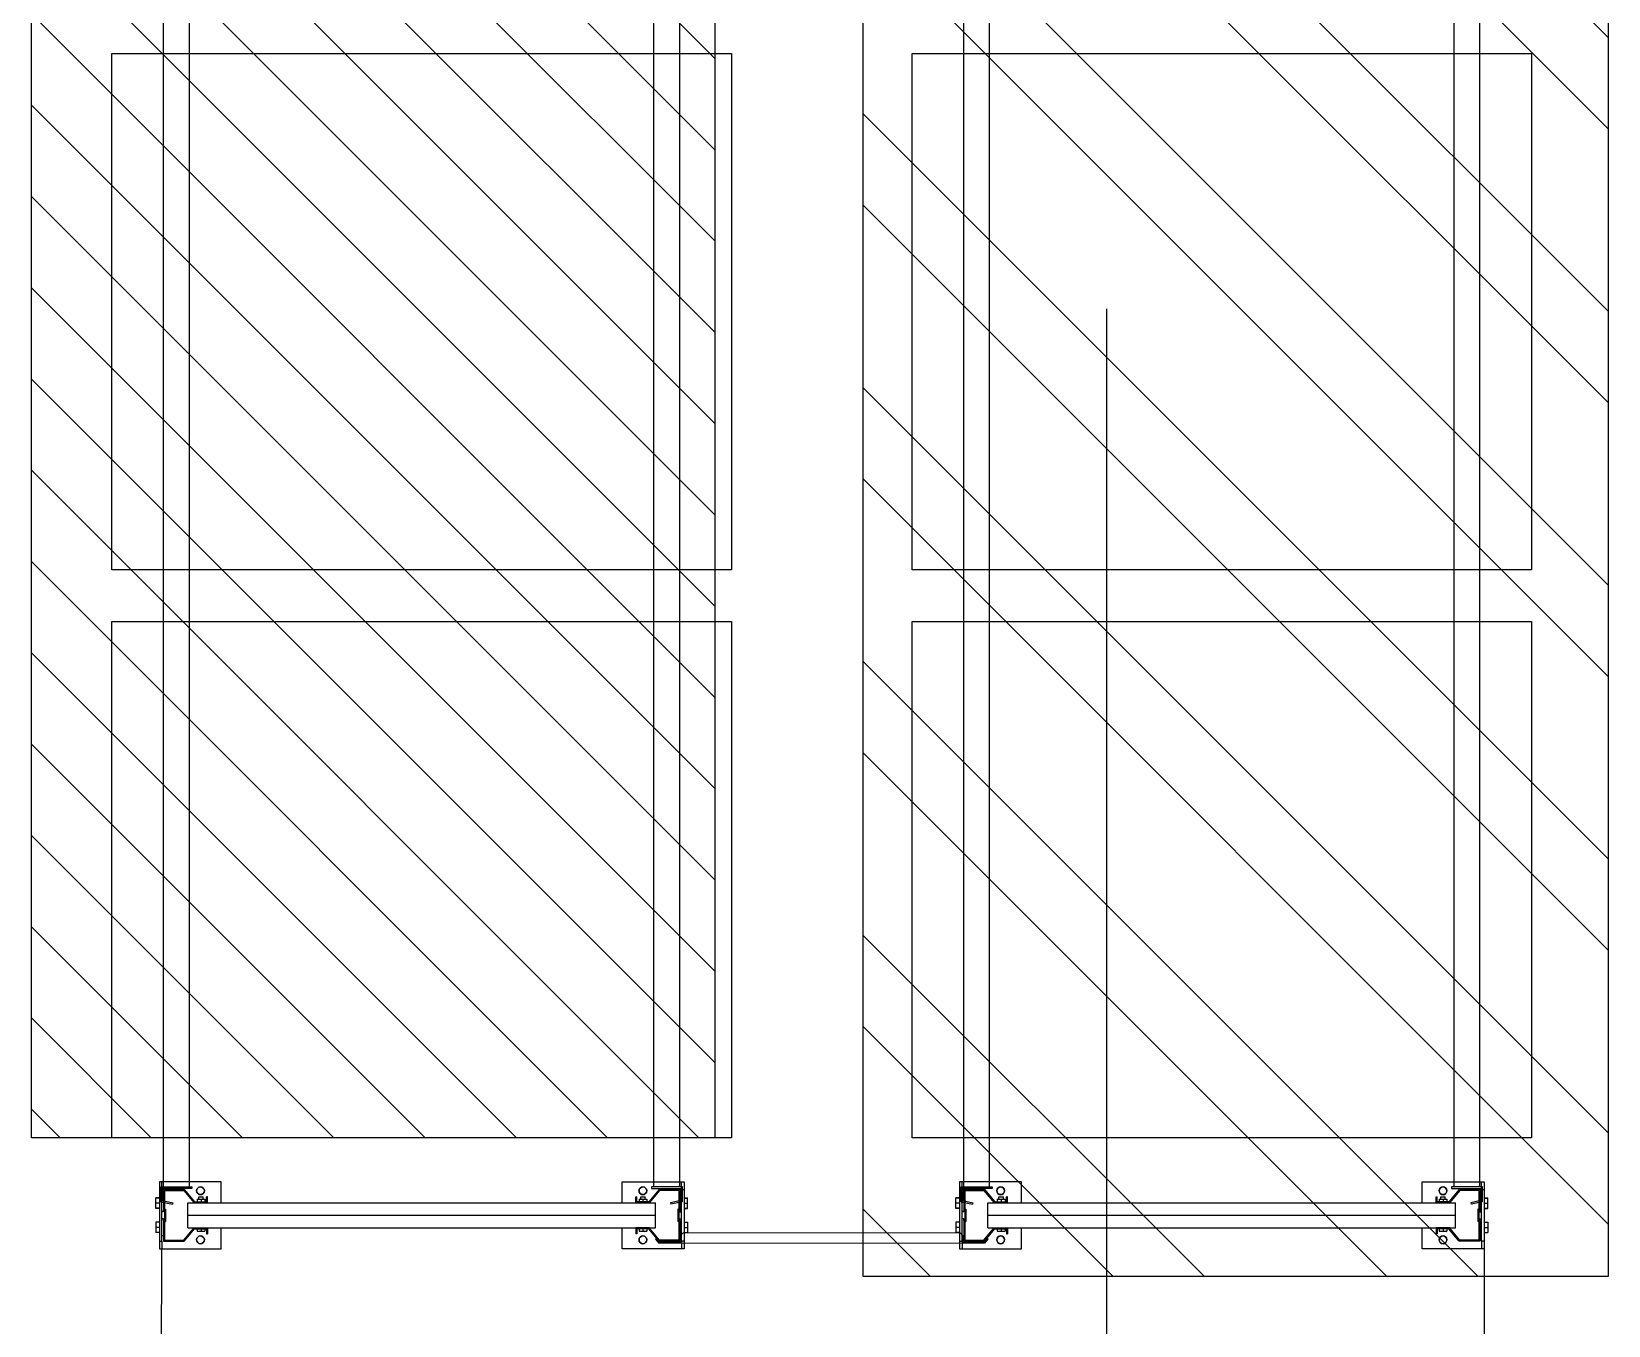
# Model space of a CAD drawing. Header units: metres. Extents: x 0 to 8715937, y -236336 to 216.
# Drawn here: x 151.118 to 154.172, y 72.981 to 75.487 of the extents above; entities that cross this region are included whole.
import ezdxf

# ---------------------------------------------------------------- set-up
doc = ezdxf.new("R2010")
doc.units = ezdxf.units.M
doc.header["$MEASUREMENT"] = 0
doc.linetypes.add('ACAD_ISO10W100', pattern=[18, 12, -3, 0, -3])
for name, color, linetype in [('0-BLOCK-EQUIPAMIENTO', 7, 'Continuous'), ('0-BLOCK-ESTRUCTURA', 7, 'Continuous'), ('AAA BAST', 5, 'Continuous'), ('AAA CONECT', 3, 'Continuous'), ('AAA LARG', 1, 'Continuous'), ('AAA PALLETS', 7, 'Continuous'), ('EJES', 251, 'ACAD_ISO10W100'), ('INSTALACIONES', 165, 'Continuous')]:
    doc.layers.add(name, color=color, linetype=linetype)

# ---------------------------------------------------------------- blocks, each defined once
blk = doc.blocks.new('DPM-ESTRUCTURA')
at = {"layer": 'EJES', "ltscale": 0.4}
blk.add_line((65.48, 118.75), (65.48, 38), dxfattribs=at)
blk = doc.blocks.new('1A MODULO SIMPLE')
at = {"layer": 'AAA BAST'}
for points in [[(-2.1307, 1.015), (-2.1307, 1.017), (-2.1407, 1.017), (-2.1407, 1.04), (-2.1167, 1.06), (-2.1167, 1.1), (-2.1567, 1.1), (-2.1567, 1.098), (-2.1767, 1.098), (-2.1767, 1.1), (-2.2167, 1.1), (-2.2167, 1.06), (-2.1927, 1.04), (-2.1927, 1.017), (-2.2027, 1.017), (-2.2027, 1.015), (-2.1907, 1.015), (-2.1907, 1.0409), (-2.2147, 1.0609), (-2.2147, 1.098), (-2.1787, 1.098), (-2.1787, 1.096), (-2.1547, 1.096), (-2.1547, 1.098), (-2.1187, 1.098), (-2.1187, 1.0609), (-2.1427, 1.0409), (-2.1427, 1.015)], [(0.1973, 1.015), (0.1973, 1.017), (0.2073, 1.017), (0.2073, 1.04), (0.1833, 1.06), (0.1833, 1.1), (0.2233, 1.1), (0.2233, 1.098), (0.2433, 1.098), (0.2433, 1.1), (0.2833, 1.1), (0.2833, 1.06), (0.2593, 1.04), (0.2593, 1.017), (0.2693, 1.017), (0.2693, 1.015), (0.2573, 1.015), (0.2573, 1.0409), (0.2813, 1.0609), (0.2813, 1.098), (0.2453, 1.098), (0.2453, 1.096), (0.2213, 1.096), (0.2213, 1.098), (0.1853, 1.098), (0.1853, 1.0609), (0.2093, 1.0409), (0.2093, 1.015)], [(-2.1307, 0.185), (-2.1307, 0.183), (-2.1407, 0.183), (-2.1407, 0.16), (-2.1167, 0.14), (-2.1167, 0.1), (-2.1567, 0.1), (-2.1567, 0.102), (-2.1767, 0.102), (-2.1767, 0.1), (-2.2167, 0.1), (-2.2167, 0.14), (-2.1927, 0.16), (-2.1927, 0.183), (-2.2027, 0.183), (-2.2027, 0.185), (-2.1907, 0.185), (-2.1907, 0.1591), (-2.2147, 0.1391), (-2.2147, 0.102), (-2.1787, 0.102), (-2.1787, 0.104), (-2.1547, 0.104), (-2.1547, 0.102), (-2.1187, 0.102), (-2.1187, 0.1391), (-2.1427, 0.1591), (-2.1427, 0.185)], [(0.1973, 0.185), (0.1973, 0.183), (0.2073, 0.183), (0.2073, 0.16), (0.1833, 0.14), (0.1833, 0.1), (0.2233, 0.1), (0.2233, 0.102), (0.2433, 0.102), (0.2433, 0.1), (0.2833, 0.1), (0.2833, 0.14), (0.2593, 0.16), (0.2593, 0.183), (0.2693, 0.183), (0.2693, 0.185), (0.2573, 0.185), (0.2573, 0.1591), (0.2813, 0.1391), (0.2813, 0.102), (0.2453, 0.102), (0.2453, 0.104), (0.2213, 0.104), (0.2213, 0.102), (0.1853, 0.102), (0.1853, 0.1391), (0.2093, 0.1591), (0.2093, 0.185)]]:
    blk.add_hatch(color=251, dxfattribs=at).paths.add_polyline_path(points)
at = {"layer": 'AAA BAST', "color": 251}
for p, q in [((-2.2167, 1.1082), (-2.2317, 1.1082)), ((-2.2317, 1.1082), (-2.2317, 0.9882)), ((-2.2167, 1.1032), (-2.2317, 1.1032)), ((-2.1167, 1.1082), (-2.2167, 1.1082)), ((-2.2167, 1.1082), (-2.2167, 1.1032)), ((-2.2167, 1.1032), (-2.1167, 1.1032)), ((-2.1767, 1.1), (-2.2167, 1.1)), ((-2.2167, 1.1), (-2.2167, 1.06)), ((-2.2067, 1.1), (-2.2067, 1.1032)), ((-2.2067, 1.1032), (-2.1737, 1.1032)), ((-2.1802, 1.1152), (-2.2002, 1.1152)), ((-2.2002, 1.1082), (-2.2002, 1.1152)), ((-2.1902, 1.1082), (-2.1902, 1.1152)), ((-2.1802, 1.1082), (-2.1802, 1.1152)), ((-2.1767, 1.1), (-2.1767, 1.098)), ((-2.1767, 1.1), (-2.1737, 1.1)), ((-2.1737, 1.1), (-2.1737, 1.1032)), ((-2.1597, 1.1), (-2.1597, 1.1032)), ((-2.1567, 1.1), (-2.1597, 1.1)), ((-2.1167, 1.1), (-2.1567, 1.1)), ((-2.1567, 1.1), (-2.1567, 1.098)), ((-2.1532, 1.1152), (-2.1332, 1.1152)), ((-2.1532, 1.1082), (-2.1532, 1.1152)), ((-2.1432, 1.1082), (-2.1432, 1.1152)), ((-2.1332, 1.1082), (-2.1332, 1.1152)), ((-2.1267, 1.1), (-2.1267, 1.1032)), ((-2.1167, 1.1032), (-2.1167, 1.1082)), ((-2.1017, 1.1082), (-2.1167, 1.1082)), ((-2.1167, 1.1032), (-2.1017, 1.1032)), ((-2.1167, 1.1), (-2.1167, 1.06)), ((-2.1017, 0.9882), (-2.1017, 1.1082)), ((0.1683, 0.9882), (0.1683, 1.1082)), ((0.1683, 1.1082), (0.1833, 1.1082)), ((0.1833, 1.1032), (0.1683, 1.1032)), ((0.1833, 1.1032), (0.1833, 1.1082)), ((0.1833, 1.1082), (0.2833, 1.1082)), ((0.2833, 1.1032), (0.1833, 1.1032)), ((0.1833, 1.1), (0.2233, 1.1)), ((0.1833, 1.1), (0.1833, 1.06)), ((0.1933, 1.1), (0.1933, 1.1032)), ((0.2198, 1.1152), (0.1998, 1.1152)), ((0.1998, 1.1082), (0.1998, 1.1152)), ((0.2098, 1.1082), (0.2098, 1.1152)), ((0.2198, 1.1082), (0.2198, 1.1152)), ((0.2233, 1.1), (0.2233, 1.098)), ((0.2233, 1.1), (0.2263, 1.1)), ((0.2263, 1.1), (0.2263, 1.1032)), ((0.2403, 1.1), (0.2403, 1.1032)), ((0.2733, 1.1032), (0.2403, 1.1032)), ((0.2433, 1.1), (0.2403, 1.1)), ((0.2433, 1.1), (0.2833, 1.1)), ((0.2433, 1.1), (0.2433, 1.098)), ((0.2468, 1.1152), (0.2668, 1.1152)), ((0.2468, 1.1082), (0.2468, 1.1152)), ((0.2568, 1.1082), (0.2568, 1.1152)), ((0.2668, 1.1082), (0.2668, 1.1152)), ((0.2733, 1.1), (0.2733, 1.1032)), ((0.2833, 1.1082), (0.2833, 1.1032)), ((0.2833, 1.1082), (0.2983, 1.1082)), ((0.2833, 1.1032), (0.2983, 1.1032)), ((0.2833, 1.1), (0.2833, 1.06)), ((0.2983, 1.1082), (0.2983, 0.9882)), ((-2.2147, 1.098), (-2.2147, 1.0609)), ((-2.1787, 1.098), (-2.2147, 1.098)), ((-2.1787, 1.098), (-2.1787, 1.096)), ((-2.1547, 1.096), (-2.1787, 1.096)), ((-2.1567, 1.098), (-2.1767, 1.098)), ((-2.1187, 1.098), (-2.1547, 1.098)), ((-2.1547, 1.098), (-2.1547, 1.096)), ((-2.1187, 1.098), (-2.1187, 1.0609)), ((0.1853, 1.098), (0.1853, 1.0609)), ((0.1853, 1.098), (0.2213, 1.098)), ((0.2213, 1.098), (0.2213, 1.096)), ((0.2213, 1.096), (0.2453, 1.096)), ((0.2233, 1.098), (0.2433, 1.098)), ((0.2453, 1.098), (0.2813, 1.098)), ((0.2453, 1.098), (0.2453, 1.096)), ((0.2813, 1.098), (0.2813, 1.0609)), ((-2.2167, 1.06), (-2.1927, 1.04)), ((-2.2147, 1.0609), (-2.1907, 1.0409)), ((-2.1927, 1.04), (-2.1927, 1.017)), ((-2.1907, 1.053), (-2.1667, 1.053)), ((-2.1907, 0.147), (-2.1907, 1.053)), ((-2.1907, 1.0409), (-2.1907, 1.015)), ((-2.1667, 1.053), (-2.1427, 1.053)), ((-2.1667, 0.147), (-2.1667, 1.053)), ((-2.1187, 1.0609), (-2.1427, 1.0409)), ((-2.1427, 0.147), (-2.1427, 1.053)), ((-2.1427, 1.0409), (-2.1427, 1.015)), ((-2.1167, 1.06), (-2.1407, 1.04)), ((-2.1407, 1.04), (-2.1407, 1.017)), ((0.1833, 1.06), (0.2073, 1.04)), ((0.1853, 1.0609), (0.2093, 1.0409)), ((0.2073, 1.04), (0.2073, 1.017)), ((0.2333, 1.053), (0.2093, 1.053)), ((0.2093, 0.147), (0.2093, 1.053)), ((0.2093, 1.0409), (0.2093, 1.015)), ((0.2573, 1.053), (0.2333, 1.053)), ((0.2333, 0.147), (0.2333, 1.053)), ((0.2813, 1.0609), (0.2573, 1.0409)), ((0.2573, 0.147), (0.2573, 1.053)), ((0.2573, 1.0409), (0.2573, 1.015)), ((0.2833, 1.06), (0.2593, 1.04)), ((0.2593, 1.04), (0.2593, 1.017)), ((-2.1927, 1.017), (-2.2027, 1.017)), ((-2.2027, 1.017), (-2.2027, 1.015)), ((-2.1907, 1.015), (-2.2027, 1.015)), ((-2.1927, 1.036), (-2.1977, 1.036)), ((-2.1977, 1.021), (-2.1977, 1.036)), ((-2.1927, 1.0285), (-2.1977, 1.0285)), ((-2.1927, 1.021), (-2.1977, 1.021)), ((-2.1427, 1.015), (-2.1307, 1.015)), ((-2.1357, 1.036), (-2.1407, 1.036)), ((-2.1407, 1.021), (-2.1407, 1.036)), ((-2.1357, 1.0285), (-2.1407, 1.0285)), ((-2.1357, 1.021), (-2.1407, 1.021)), ((-2.1407, 1.017), (-2.1307, 1.017)), ((-2.1357, 1.021), (-2.1357, 1.036)), ((-2.1357, 1.0328), (-2.1307, 1.0328)), ((-2.1357, 1.0243), (-2.1307, 1.0243)), ((-2.1307, 1.0243), (-2.1307, 1.0328)), ((-2.1307, 1.015), (-2.1307, 1.017)), ((0.2023, 1.0328), (0.1973, 1.0328)), ((0.1973, 1.0243), (0.1973, 1.0328)), ((0.2023, 1.0243), (0.1973, 1.0243)), ((0.2073, 1.017), (0.1973, 1.017)), ((0.1973, 1.015), (0.1973, 1.017)), ((0.2093, 1.015), (0.1973, 1.015)), ((0.2023, 1.036), (0.2073, 1.036)), ((0.2023, 1.021), (0.2023, 1.036)), ((0.2023, 1.0285), (0.2073, 1.0285)), ((0.2023, 1.021), (0.2073, 1.021)), ((0.2073, 1.021), (0.2073, 1.036)), ((0.2573, 1.015), (0.2693, 1.015)), ((0.2593, 1.036), (0.2643, 1.036)), ((0.2593, 1.0285), (0.2643, 1.0285)), ((0.2593, 1.021), (0.2643, 1.021)), ((0.2593, 1.017), (0.2693, 1.017)), ((0.2643, 1.021), (0.2643, 1.036)), ((0.2693, 1.017), (0.2693, 1.015)), ((-2.2317, 0.9882), (-2.1907, 0.9882)), ((-2.1427, 0.9882), (-2.1017, 0.9882)), ((0.2093, 0.9882), (0.1683, 0.9882)), ((0.2983, 0.9882), (0.2573, 0.9882)), ((-2.2317, 0.0918), (-2.2317, 0.2118)), ((-2.2317, 0.2118), (-2.1907, 0.2118)), ((-2.1907, 0.185), (-2.2027, 0.185)), ((-2.2027, 0.183), (-2.2027, 0.185)), ((-2.1907, 0.1591), (-2.1907, 0.185)), ((-2.1427, 0.2118), (-2.1017, 0.2118)), ((-2.1427, 0.1591), (-2.1427, 0.185)), ((-2.1427, 0.185), (-2.1307, 0.185)), ((-2.1307, 0.185), (-2.1307, 0.183)), ((-2.1017, 0.2118), (-2.1017, 0.0918)), ((0.2093, 0.2118), (0.1683, 0.2118)), ((0.1683, 0.2118), (0.1683, 0.0918)), ((0.2093, 0.185), (0.1973, 0.185)), ((0.1973, 0.185), (0.1973, 0.183)), ((0.2093, 0.1591), (0.2093, 0.185)), ((0.2983, 0.2118), (0.2573, 0.2118)), ((0.2573, 0.1591), (0.2573, 0.185)), ((0.2573, 0.185), (0.2693, 0.185)), ((0.2693, 0.183), (0.2693, 0.185)), ((0.2983, 0.0918), (0.2983, 0.2118)), ((-2.2167, 0.14), (-2.1927, 0.16)), ((-2.2147, 0.1391), (-2.1907, 0.1591)), ((-2.1927, 0.183), (-2.2027, 0.183)), ((-2.1927, 0.1801), (-2.1977, 0.1801)), ((-2.1977, 0.1651), (-2.1977, 0.1801)), ((-2.1927, 0.1726), (-2.1977, 0.1726)), ((-2.1927, 0.1651), (-2.1977, 0.1651)), ((-2.1927, 0.16), (-2.1927, 0.183)), ((-2.1187, 0.1391), (-2.1427, 0.1591)), ((-2.1407, 0.16), (-2.1407, 0.183)), ((-2.1407, 0.183), (-2.1307, 0.183)), ((-2.1357, 0.1801), (-2.1407, 0.1801)), ((-2.1407, 0.1651), (-2.1407, 0.1801)), ((-2.1357, 0.1726), (-2.1407, 0.1726)), ((-2.1357, 0.1651), (-2.1407, 0.1651)), ((-2.1167, 0.14), (-2.1407, 0.16)), ((-2.1357, 0.1651), (-2.1357, 0.1801)), ((-2.1357, 0.1768), (-2.1307, 0.1768)), ((-2.1357, 0.1683), (-2.1307, 0.1683)), ((-2.1307, 0.1683), (-2.1307, 0.1768)), ((0.1833, 0.14), (0.2073, 0.16)), ((0.1853, 0.1391), (0.2093, 0.1591)), ((0.2073, 0.183), (0.1973, 0.183)), ((0.2023, 0.1768), (0.1973, 0.1768)), ((0.1973, 0.1683), (0.1973, 0.1768)), ((0.2023, 0.1683), (0.1973, 0.1683)), ((0.2023, 0.1801), (0.2073, 0.1801)), ((0.2023, 0.1651), (0.2023, 0.1801)), ((0.2023, 0.1726), (0.2073, 0.1726)), ((0.2023, 0.1651), (0.2073, 0.1651)), ((0.2073, 0.16), (0.2073, 0.183)), ((0.2073, 0.1651), (0.2073, 0.1801)), ((0.2813, 0.1391), (0.2573, 0.1591)), ((0.2593, 0.16), (0.2593, 0.183)), ((0.2593, 0.183), (0.2693, 0.183)), ((0.2593, 0.1801), (0.2643, 0.1801)), ((0.2593, 0.1726), (0.2643, 0.1726)), ((0.2593, 0.1651), (0.2643, 0.1651)), ((0.2833, 0.14), (0.2593, 0.16)), ((0.2643, 0.1651), (0.2643, 0.1801)), ((-2.2167, 0.1), (-2.2167, 0.14)), ((-2.2147, 0.102), (-2.2147, 0.1391)), ((-2.1907, 0.147), (-2.1667, 0.147)), ((-2.1667, 0.147), (-2.1427, 0.147)), ((-2.1187, 0.102), (-2.1187, 0.1391)), ((-2.1167, 0.1), (-2.1167, 0.14)), ((0.1833, 0.1), (0.1833, 0.14)), ((0.1853, 0.102), (0.1853, 0.1391)), ((0.2333, 0.147), (0.2093, 0.147)), ((0.2573, 0.147), (0.2333, 0.147)), ((0.2813, 0.102), (0.2813, 0.1391)), ((0.2833, 0.1), (0.2833, 0.14)), ((-2.2167, 0.0968), (-2.2317, 0.0968)), ((-2.2167, 0.0918), (-2.2317, 0.0918)), ((-2.1767, 0.1), (-2.2167, 0.1)), ((-2.2167, 0.0968), (-2.1167, 0.0968)), ((-2.2167, 0.0918), (-2.2167, 0.0968)), ((-2.1167, 0.0918), (-2.2167, 0.0918)), ((-2.1787, 0.102), (-2.2147, 0.102)), ((-2.2067, 0.1), (-2.2067, 0.0968)), ((-2.2067, 0.0968), (-2.1737, 0.0968)), ((-2.2002, 0.0918), (-2.2002, 0.0848)), ((-2.1902, 0.0918), (-2.1902, 0.0848)), ((-2.1802, 0.0918), (-2.1802, 0.0848)), ((-2.1787, 0.102), (-2.1787, 0.104)), ((-2.1547, 0.104), (-2.1787, 0.104)), ((-2.1567, 0.102), (-2.1767, 0.102)), ((-2.1767, 0.1), (-2.1767, 0.102)), ((-2.1767, 0.1), (-2.1737, 0.1)), ((-2.1737, 0.1), (-2.1737, 0.0968)), ((-2.1597, 0.1), (-2.1597, 0.0968)), ((-2.1567, 0.1), (-2.1597, 0.1)), ((-2.1567, 0.1), (-2.1567, 0.102)), ((-2.1167, 0.1), (-2.1567, 0.1)), ((-2.1547, 0.102), (-2.1547, 0.104)), ((-2.1187, 0.102), (-2.1547, 0.102)), ((-2.1532, 0.0918), (-2.1532, 0.0848)), ((-2.1432, 0.0918), (-2.1432, 0.0848)), ((-2.1332, 0.0918), (-2.1332, 0.0848)), ((-2.1267, 0.1), (-2.1267, 0.0968)), ((-2.1167, 0.0968), (-2.1167, 0.0918)), ((-2.1167, 0.0968), (-2.1017, 0.0968)), ((-2.1017, 0.0918), (-2.1167, 0.0918)), ((0.1833, 0.0968), (0.1683, 0.0968)), ((0.1683, 0.0918), (0.1833, 0.0918)), ((0.1833, 0.1), (0.2233, 0.1)), ((0.2833, 0.0968), (0.1833, 0.0968)), ((0.1833, 0.0968), (0.1833, 0.0918)), ((0.1833, 0.0918), (0.2833, 0.0918)), ((0.1853, 0.102), (0.2213, 0.102)), ((0.1933, 0.1), (0.1933, 0.0968)), ((0.1998, 0.0918), (0.1998, 0.0848)), ((0.2098, 0.0918), (0.2098, 0.0848)), ((0.2198, 0.0918), (0.2198, 0.0848)), ((0.2213, 0.102), (0.2213, 0.104)), ((0.2213, 0.104), (0.2453, 0.104)), ((0.2233, 0.102), (0.2433, 0.102)), ((0.2233, 0.1), (0.2233, 0.102)), ((0.2233, 0.1), (0.2263, 0.1)), ((0.2263, 0.1), (0.2263, 0.0968)), ((0.2403, 0.1), (0.2403, 0.0968)), ((0.2433, 0.1), (0.2403, 0.1)), ((0.2733, 0.0968), (0.2403, 0.0968)), ((0.2433, 0.1), (0.2433, 0.102)), ((0.2433, 0.1), (0.2833, 0.1)), ((0.2453, 0.102), (0.2453, 0.104)), ((0.2453, 0.102), (0.2813, 0.102)), ((0.2468, 0.0918), (0.2468, 0.0848)), ((0.2568, 0.0918), (0.2568, 0.0848)), ((0.2668, 0.0918), (0.2668, 0.0848)), ((0.2733, 0.1), (0.2733, 0.0968)), ((0.2833, 0.0918), (0.2833, 0.0968)), ((0.2833, 0.0968), (0.2983, 0.0968)), ((0.2833, 0.0918), (0.2983, 0.0918)), ((-2.1802, 0.0848), (-2.2002, 0.0848)), ((-2.1532, 0.0848), (-2.1332, 0.0848)), ((0.2198, 0.0848), (0.1998, 0.0848)), ((0.2468, 0.0848), (0.2668, 0.0848))]:
    blk.add_line(p, q, dxfattribs=at)
for centre in [(-2.2141, 1.0285), (-2.1192, 1.0285), (0.1859, 1.0285), (0.2808, 1.0285), (-2.2141, 0.1715), (-2.1192, 0.1715), (0.1859, 0.1715), (0.2808, 0.1715)]:
    blk.add_circle(centre, 0.0075, dxfattribs=at)
at = {"layer": 'AAA LARG', "color": 251}
for p, q in [((-2.1407, 1.105), (-2.1454, 1.0829)), ((-2.1381, 1.1018), (-2.1422, 1.0822)), ((-2.1407, 1.105), (-2.1117, 1.105)), ((-2.1149, 1.1018), (-2.1381, 1.1018)), ((-2.1149, 1.045), (-2.1149, 1.1018)), ((-2.1117, 1.105), (-2.1117, 1.045)), ((-2.1117, 1.1), (0.1783, 1.1)), ((0.2073, 1.105), (0.1783, 1.105)), ((0.1783, 1.105), (0.1783, 1.045)), ((0.1815, 1.045), (0.1815, 1.1018)), ((0.1815, 1.1018), (0.2047, 1.1018)), ((0.2047, 1.1018), (0.2089, 1.0822)), ((0.2073, 1.105), (0.212, 1.0829)), ((-2.1422, 1.0822), (-2.1454, 1.0829)), ((0.2089, 1.0822), (0.212, 1.0829)), ((-2.1117, 1.045), (-2.1149, 1.045)), ((-2.1117, 1.05), (0.1783, 1.05)), ((0.1783, 1.045), (0.1815, 1.045)), ((-2.1117, 0.155), (-2.1149, 0.155)), ((-2.1149, 0.155), (-2.1149, 0.0982)), ((-2.1117, 0.095), (-2.1117, 0.155)), ((0.1783, 0.095), (0.1783, 0.155)), ((0.1783, 0.155), (0.1815, 0.155)), ((0.1815, 0.155), (0.1815, 0.0982)), ((-2.1117, 0.15), (0.1783, 0.15)), ((-2.1422, 0.1178), (-2.1454, 0.1171)), ((-2.1407, 0.095), (-2.1454, 0.1171)), ((-2.1381, 0.0982), (-2.1422, 0.1178)), ((-2.1407, 0.095), (-2.1117, 0.095)), ((-2.1149, 0.0982), (-2.1381, 0.0982)), ((-2.1117, 0.1), (0.1783, 0.1)), ((0.2073, 0.095), (0.1783, 0.095)), ((0.1815, 0.0982), (0.2047, 0.0982)), ((0.2047, 0.0982), (0.2089, 0.1178)), ((0.2073, 0.095), (0.212, 0.1171)), ((0.2089, 0.1178), (0.212, 0.1171))]:
    blk.add_line(p, q, dxfattribs=at)
at = {"layer": 'AAA PALLETS', "color": 251, "ltscale": 0.21}
for p, q in [((-1.0167, 1.2), (-2.0167, 1.2)), ((-2.0167, 1.2), (-2.0167, 0)), ((-1.0167, 0), (-1.0167, 1.2)), ((0.0833, 1.2), (-0.9167, 1.2)), ((-0.9167, 1.2), (-0.9167, 0)), ((0.0833, 0), (0.0833, 1.2)), ((-2.0167, 0), (-1.0167, 0)), ((-0.9167, 0), (0.0833, 0))]:
    blk.add_line(p, q, dxfattribs=at)
blk = doc.blocks.new('1A MODULO D FTE COL')
at = {"layer": 'AAA CONECT', "color": 251, "lineweight": 5}
for p, q in [((-2.213, 0.5973), (-2.2207, 0.5909)), ((-2.2207, 0.59), (-2.2207, -0.0409)), ((-2.2117, 0.5958), (-2.2187, 0.59)), ((-2.2187, 0.5484), (-2.2187, 0.59)), ((-2.213, 0.5973), (-2.2117, 0.5958)), ((0.187, 0.5973), (0.1793, 0.5909)), ((0.1793, 0.59), (0.1793, -0.0409)), ((0.1883, 0.5958), (0.1813, 0.59)), ((0.1813, 0.5484), (0.1813, 0.59)), ((0.187, 0.5973), (0.1883, 0.5958)), ((-2.2187, 0.5484), (-2.2057, 0.5484)), ((-2.2007, 0.5434), (-2.2057, 0.5484)), ((-2.2007, 0.5434), (-2.2007, 0.0066)), ((0.1813, 0.5484), (0.1943, 0.5484)), ((0.1993, 0.5434), (0.1943, 0.5484)), ((0.1993, 0.5434), (0.1993, 0.0066)), ((-2.2187, 0.0016), (-2.2187, -0.04)), ((-2.2187, 0.0016), (-2.2057, 0.0016)), ((-2.2007, 0.0066), (-2.2057, 0.0016)), ((0.1813, 0.0016), (0.1813, -0.04)), ((0.1813, 0.0016), (0.1943, 0.0016)), ((0.1993, 0.0066), (0.1943, 0.0016)), ((-2.213, -0.0473), (-2.2207, -0.0409)), ((-2.2117, -0.0458), (-2.2187, -0.04)), ((-2.213, -0.0473), (-2.2117, -0.0458)), ((0.187, -0.0473), (0.1793, -0.0409)), ((0.1883, -0.0458), (0.1813, -0.04)), ((0.187, -0.0473), (0.1883, -0.0458))]:
    blk.add_line(p, q, dxfattribs=at)
at = {"layer": 'AAA BAST', "color": 251, "lineweight": 5}
for p in [(0, 0.45), (0, -1.1)]:
    blk.add_blockref('1A MODULO SIMPLE', p, dxfattribs=at)
blk = doc.blocks.new('DPM-EQUIPAMIENTO')
at = {"layer": 'INSTALACIONES', "ltscale": 0.1}
h = blk.add_hatch(dxfattribs=at)
h.set_pattern_fill('ANSI31', color=256, angle=-90)
h.set_pattern_definition([(315, (-83.17198, 870.19236), (0.088388348, 0.088388348), [])])
h.paths.add_polyline_path([(64.7211, 87.7984), (64.7211, 73.3443), (63.3975, 73.3443), (63.3975, 87.7984)])
h = blk.add_hatch(dxfattribs=at)
h.set_pattern_fill('ANSI32', color=256, angle=-90)
h.set_pattern_definition([(315, (-99.21458, 713.35037), (0.26516504, 0.26516504), []), (315, (-99.21458, 713.1736), (0.26516504, 0.26516504), [])])
h.paths.add_polyline_path([(66.4523, 73.0762), (66.4523, 87.791), (65.008, 87.791), (65.008, 73.0762)])
for p, q in [((63.6451, 72.1293), (63.6501, 73.1293)), ((66.2115, 73.1293), (66.2115, 72.1293))]:
    blk.add_line(p, q, dxfattribs=at)
for points in [[(64.7211, 87.7984), (64.7211, 73.3443), (63.3975, 73.3443), (63.3975, 87.7984)], [(66.4523, 73.0762), (66.4523, 87.791), (65.008, 87.791), (65.008, 73.0762)]]:
    blk.add_lwpolyline(points, close=True, dxfattribs=at)
at = {"layer": 'AAA BAST', "xscale": -1, "rotation": 270}
blk.add_blockref('1A MODULO D FTE COL', (64.6533, 75.3609), dxfattribs=at)

msp = doc.modelspace()

# ---------------------------------------------------------------- hatches: boundary and pattern name
at = {"layer": 'AAA BAST'}
for points in [[(151.4583, 73.2303), (151.4563, 73.2303), (151.4563, 73.2203), (151.4333, 73.2203), (151.4133, 73.2443), (151.3733, 73.2443), (151.3733, 73.2043), (151.3753, 73.2043), (151.3753, 73.1843), (151.3733, 73.1843), (151.3733, 73.1443), (151.4133, 73.1443), (151.4333, 73.1683), (151.4563, 73.1683), (151.4563, 73.1583), (151.4583, 73.1583), (151.4583, 73.1703), (151.4324, 73.1703), (151.4124, 73.1463), (151.3753, 73.1463), (151.3753, 73.1823), (151.3773, 73.1823), (151.3773, 73.2063), (151.3753, 73.2063), (151.3753, 73.2423), (151.4124, 73.2423), (151.4324, 73.2183), (151.4583, 73.2183)], [(152.2883, 73.2303), (152.2903, 73.2303), (152.2903, 73.2203), (152.3133, 73.2203), (152.3333, 73.2443), (152.3733, 73.2443), (152.3733, 73.2043), (152.3713, 73.2043), (152.3713, 73.1843), (152.3733, 73.1843), (152.3733, 73.1443), (152.3333, 73.1443), (152.3133, 73.1683), (152.2903, 73.1683), (152.2903, 73.1583), (152.2883, 73.1583), (152.2883, 73.1703), (152.3142, 73.1703), (152.3342, 73.1463), (152.3713, 73.1463), (152.3713, 73.1823), (152.3693, 73.1823), (152.3693, 73.2063), (152.3713, 73.2063), (152.3713, 73.2423), (152.3342, 73.2423), (152.3142, 73.2183), (152.2883, 73.2183)], [(153.0083, 73.2303), (153.0063, 73.2303), (153.0063, 73.2203), (152.9833, 73.2203), (152.9633, 73.2443), (152.9233, 73.2443), (152.9233, 73.2043), (152.9253, 73.2043), (152.9253, 73.1843), (152.9233, 73.1843), (152.9233, 73.1443), (152.9633, 73.1443), (152.9833, 73.1683), (153.0063, 73.1683), (153.0063, 73.1583), (153.0083, 73.1583), (153.0083, 73.1703), (152.9824, 73.1703), (152.9624, 73.1463), (152.9253, 73.1463), (152.9253, 73.1823), (152.9273, 73.1823), (152.9273, 73.2063), (152.9253, 73.2063), (152.9253, 73.2423), (152.9624, 73.2423), (152.9824, 73.2183), (153.0083, 73.2183)], [(153.8383, 73.2303), (153.8403, 73.2303), (153.8403, 73.2203), (153.8633, 73.2203), (153.8833, 73.2443), (153.9233, 73.2443), (153.9233, 73.2043), (153.9213, 73.2043), (153.9213, 73.1843), (153.9233, 73.1843), (153.9233, 73.1443), (153.8833, 73.1443), (153.8633, 73.1683), (153.8403, 73.1683), (153.8403, 73.1583), (153.8383, 73.1583), (153.8383, 73.1703), (153.8642, 73.1703), (153.8842, 73.1463), (153.9213, 73.1463), (153.9213, 73.1823), (153.9193, 73.1823), (153.9193, 73.2063), (153.9213, 73.2063), (153.9213, 73.2423), (153.8842, 73.2423), (153.8642, 73.2183), (153.8383, 73.2183)]]:
    msp.add_hatch(color=251, dxfattribs=at).paths.add_polyline_path(points)

# ---------------------------------------------------------------- linework, layer by layer
at = {"layer": 'AAA BAST', "color": 251}
for p, q in [((151.4851, 73.2593), (151.3651, 73.2593)), ((151.3651, 73.2593), (151.3651, 73.2443)), ((151.3701, 73.2443), (151.3701, 73.2593)), ((151.4851, 73.2183), (151.4851, 73.2593)), ((152.2615, 73.2183), (152.2615, 73.2593)), ((152.2615, 73.2593), (152.3815, 73.2593)), ((152.3765, 73.2443), (152.3765, 73.2593)), ((152.3815, 73.2593), (152.3815, 73.2443)), ((153.0351, 73.2593), (152.9151, 73.2593)), ((152.9151, 73.2593), (152.9151, 73.2443)), ((152.9201, 73.2443), (152.9201, 73.2593)), ((153.0351, 73.2183), (153.0351, 73.2593)), ((153.8115, 73.2183), (153.8115, 73.2593)), ((153.8115, 73.2593), (153.9315, 73.2593)), ((153.9265, 73.2443), (153.9265, 73.2593)), ((153.9315, 73.2593), (153.9315, 73.2443)), ((151.3581, 73.2078), (151.3581, 73.2278)), ((151.3651, 73.2278), (151.3581, 73.2278)), ((151.3701, 73.2443), (151.3651, 73.2443)), ((151.3651, 73.2443), (151.3651, 73.1443)), ((151.3701, 73.1443), (151.3701, 73.2443)), ((151.3733, 73.2343), (151.3701, 73.2343)), ((151.3733, 73.2443), (151.3733, 73.2043)), ((151.3733, 73.2443), (151.4133, 73.2443)), ((151.3753, 73.2423), (151.4124, 73.2423)), ((151.3753, 73.2423), (151.3753, 73.2063)), ((151.4124, 73.2423), (151.4324, 73.2183)), ((151.4133, 73.2443), (151.4333, 73.2203)), ((151.4384, 73.2253), (151.4384, 73.2203)), ((151.4384, 73.2253), (151.4534, 73.2253)), ((151.4416, 73.2253), (151.4416, 73.2303)), ((151.4416, 73.2303), (151.4501, 73.2303)), ((151.4459, 73.2253), (151.4459, 73.2203)), ((151.4501, 73.2253), (151.4501, 73.2303)), ((151.4534, 73.2253), (151.4534, 73.2203)), ((151.4563, 73.2203), (151.4563, 73.2303)), ((151.4583, 73.2303), (151.4563, 73.2303)), ((151.4583, 73.2183), (151.4583, 73.2303)), ((152.2883, 73.2183), (152.2883, 73.2303)), ((152.2883, 73.2303), (152.2903, 73.2303)), ((152.2903, 73.2203), (152.2903, 73.2303)), ((152.2943, 73.2253), (152.2943, 73.2203)), ((152.2943, 73.2253), (152.3093, 73.2253)), ((152.2976, 73.2253), (152.2976, 73.2303)), ((152.2976, 73.2303), (152.3061, 73.2303)), ((152.3018, 73.2253), (152.3018, 73.2203)), ((152.3061, 73.2253), (152.3061, 73.2303)), ((152.3093, 73.2253), (152.3093, 73.2203)), ((152.3333, 73.2443), (152.3133, 73.2203)), ((152.3342, 73.2423), (152.3142, 73.2183)), ((152.3733, 73.2443), (152.3333, 73.2443)), ((152.3713, 73.2423), (152.3342, 73.2423)), ((152.3713, 73.2423), (152.3713, 73.2063)), ((152.3733, 73.2443), (152.3733, 73.2043)), ((152.3733, 73.2343), (152.3765, 73.2343)), ((152.3765, 73.1443), (152.3765, 73.2443)), ((152.3765, 73.2443), (152.3815, 73.2443)), ((152.3815, 73.2443), (152.3815, 73.1443)), ((152.3815, 73.2278), (152.3885, 73.2278)), ((152.3885, 73.2078), (152.3885, 73.2278)), ((152.9081, 73.2078), (152.9081, 73.2278)), ((152.9151, 73.2278), (152.9081, 73.2278)), ((152.9201, 73.2443), (152.9151, 73.2443)), ((152.9151, 73.2443), (152.9151, 73.1443)), ((152.9201, 73.1443), (152.9201, 73.2443)), ((152.9233, 73.2343), (152.9201, 73.2343)), ((152.9233, 73.2443), (152.9233, 73.2043)), ((152.9233, 73.2443), (152.9633, 73.2443)), ((152.9253, 73.2423), (152.9624, 73.2423)), ((152.9253, 73.2423), (152.9253, 73.2063)), ((152.9624, 73.2423), (152.9824, 73.2183)), ((152.9633, 73.2443), (152.9833, 73.2203)), ((152.9884, 73.2253), (152.9884, 73.2203)), ((152.9884, 73.2253), (153.0034, 73.2253)), ((152.9916, 73.2253), (152.9916, 73.2303)), ((152.9916, 73.2303), (153.0001, 73.2303)), ((152.9959, 73.2253), (152.9959, 73.2203)), ((153.0001, 73.2253), (153.0001, 73.2303)), ((153.0034, 73.2253), (153.0034, 73.2203)), ((153.0063, 73.2203), (153.0063, 73.2303)), ((153.0083, 73.2303), (153.0063, 73.2303)), ((153.0083, 73.2183), (153.0083, 73.2303)), ((153.8383, 73.2183), (153.8383, 73.2303)), ((153.8383, 73.2303), (153.8403, 73.2303)), ((153.8403, 73.2203), (153.8403, 73.2303)), ((153.8443, 73.2253), (153.8443, 73.2203)), ((153.8443, 73.2253), (153.8593, 73.2253)), ((153.8476, 73.2253), (153.8476, 73.2303)), ((153.8476, 73.2303), (153.8561, 73.2303)), ((153.8518, 73.2253), (153.8518, 73.2203)), ((153.8561, 73.2253), (153.8561, 73.2303)), ((153.8593, 73.2253), (153.8593, 73.2203)), ((153.8833, 73.2443), (153.8633, 73.2203)), ((153.8842, 73.2423), (153.8642, 73.2183)), ((153.9233, 73.2443), (153.8833, 73.2443)), ((153.9213, 73.2423), (153.8842, 73.2423)), ((153.9213, 73.2423), (153.9213, 73.2063)), ((153.9233, 73.2443), (153.9233, 73.2043)), ((153.9233, 73.2343), (153.9265, 73.2343)), ((153.9265, 73.1443), (153.9265, 73.2443)), ((153.9265, 73.2443), (153.9315, 73.2443)), ((153.9315, 73.2443), (153.9315, 73.1443)), ((153.9315, 73.2278), (153.9385, 73.2278)), ((153.9385, 73.2078), (153.9385, 73.2278)), ((151.3651, 73.2178), (151.3581, 73.2178)), ((151.3651, 73.2078), (151.3581, 73.2078)), ((151.3733, 73.2013), (151.3701, 73.2013)), ((151.3733, 73.2043), (151.3753, 73.2043)), ((151.3733, 73.2043), (151.3733, 73.2013)), ((151.3753, 73.2063), (151.3773, 73.2063)), ((151.3753, 73.2043), (151.3753, 73.1843)), ((151.3773, 73.2063), (151.3773, 73.1823)), ((151.4203, 73.1943), (151.4203, 73.2183)), ((151.4203, 73.2183), (152.3263, 73.2183)), ((151.4203, 73.1703), (151.4203, 73.1943)), ((151.4203, 73.1943), (152.3263, 73.1943)), ((151.4324, 73.2183), (151.4583, 73.2183)), ((151.4333, 73.2203), (151.4563, 73.2203)), ((151.4384, 73.2203), (151.4534, 73.2203)), ((152.3142, 73.2183), (152.2883, 73.2183)), ((152.3133, 73.2203), (152.2903, 73.2203)), ((152.2943, 73.2203), (152.3093, 73.2203)), ((152.3263, 73.1943), (152.3263, 73.2183)), ((152.3263, 73.1703), (152.3263, 73.1943)), ((152.3713, 73.2063), (152.3693, 73.2063)), ((152.3693, 73.2063), (152.3693, 73.1823)), ((152.3713, 73.2043), (152.3713, 73.1843)), ((152.3733, 73.2043), (152.3713, 73.2043)), ((152.3733, 73.2043), (152.3733, 73.2013)), ((152.3733, 73.2013), (152.3765, 73.2013)), ((152.3815, 73.2178), (152.3885, 73.2178)), ((152.3815, 73.2078), (152.3885, 73.2078)), ((152.9151, 73.2178), (152.9081, 73.2178)), ((152.9151, 73.2078), (152.9081, 73.2078)), ((152.9233, 73.2013), (152.9201, 73.2013)), ((152.9233, 73.2043), (152.9253, 73.2043)), ((152.9233, 73.2043), (152.9233, 73.2013)), ((152.9253, 73.2063), (152.9273, 73.2063)), ((152.9253, 73.2043), (152.9253, 73.1843)), ((152.9273, 73.2063), (152.9273, 73.1823)), ((152.9703, 73.1943), (152.9703, 73.2183)), ((152.9703, 73.2183), (153.8763, 73.2183)), ((152.9703, 73.1703), (152.9703, 73.1943)), ((152.9703, 73.1943), (153.8763, 73.1943)), ((152.9824, 73.2183), (153.0083, 73.2183)), ((152.9833, 73.2203), (153.0063, 73.2203)), ((152.9884, 73.2203), (153.0034, 73.2203)), ((153.8642, 73.2183), (153.8383, 73.2183)), ((153.8633, 73.2203), (153.8403, 73.2203)), ((153.8443, 73.2203), (153.8593, 73.2203)), ((153.8763, 73.1943), (153.8763, 73.2183)), ((153.8763, 73.1703), (153.8763, 73.1943)), ((153.9213, 73.2063), (153.9193, 73.2063)), ((153.9193, 73.2063), (153.9193, 73.1823)), ((153.9213, 73.2043), (153.9213, 73.1843)), ((153.9233, 73.2043), (153.9213, 73.2043)), ((153.9233, 73.2043), (153.9233, 73.2013)), ((153.9233, 73.2013), (153.9265, 73.2013)), ((153.9315, 73.2178), (153.9385, 73.2178)), ((153.9315, 73.2078), (153.9385, 73.2078)), ((151.3581, 73.1808), (151.3581, 73.1608)), ((151.3651, 73.1808), (151.3581, 73.1808)), ((151.3651, 73.1708), (151.3581, 73.1708)), ((151.3733, 73.1873), (151.3701, 73.1873)), ((151.3701, 73.1543), (151.3701, 73.1873)), ((151.3733, 73.1843), (151.3733, 73.1873)), ((151.3733, 73.1843), (151.3733, 73.1443)), ((151.3733, 73.1843), (151.3753, 73.1843)), ((151.3753, 73.1823), (151.3753, 73.1463)), ((151.3753, 73.1823), (151.3773, 73.1823)), ((151.4124, 73.1463), (151.4324, 73.1703)), ((151.4133, 73.1443), (151.4333, 73.1683)), ((151.4203, 73.1703), (152.3263, 73.1703)), ((151.4324, 73.1703), (151.4583, 73.1703)), ((151.4333, 73.1683), (151.4563, 73.1683)), ((151.4384, 73.1683), (151.4384, 73.1633)), ((151.4384, 73.1633), (151.4534, 73.1633)), ((151.4459, 73.1683), (151.4459, 73.1633)), ((151.4534, 73.1683), (151.4534, 73.1633)), ((151.4563, 73.1683), (151.4563, 73.1583)), ((151.4583, 73.1703), (151.4583, 73.1583)), ((151.4851, 73.1293), (151.4851, 73.1703)), ((152.2615, 73.1293), (152.2615, 73.1703)), ((152.3142, 73.1703), (152.2883, 73.1703)), ((152.2883, 73.1703), (152.2883, 73.1583)), ((152.3133, 73.1683), (152.2903, 73.1683)), ((152.2903, 73.1683), (152.2903, 73.1583)), ((152.2943, 73.1683), (152.2943, 73.1633)), ((152.2943, 73.1633), (152.3093, 73.1633)), ((152.3018, 73.1683), (152.3018, 73.1633)), ((152.3093, 73.1683), (152.3093, 73.1633)), ((152.3333, 73.1443), (152.3133, 73.1683)), ((152.3342, 73.1463), (152.3142, 73.1703)), ((152.3713, 73.1823), (152.3693, 73.1823)), ((152.3733, 73.1843), (152.3713, 73.1843)), ((152.3713, 73.1823), (152.3713, 73.1463)), ((152.3733, 73.1873), (152.3765, 73.1873)), ((152.3733, 73.1843), (152.3733, 73.1873)), ((152.3733, 73.1843), (152.3733, 73.1443)), ((152.3765, 73.1543), (152.3765, 73.1873)), ((152.3815, 73.1808), (152.3885, 73.1808)), ((152.3815, 73.1708), (152.3885, 73.1708)), ((152.3885, 73.1808), (152.3885, 73.1608)), ((152.9081, 73.1808), (152.9081, 73.1608)), ((152.9151, 73.1808), (152.9081, 73.1808)), ((152.9151, 73.1708), (152.9081, 73.1708)), ((152.9233, 73.1873), (152.9201, 73.1873)), ((152.9201, 73.1543), (152.9201, 73.1873)), ((152.9233, 73.1843), (152.9233, 73.1873)), ((152.9233, 73.1843), (152.9233, 73.1443)), ((152.9233, 73.1843), (152.9253, 73.1843)), ((152.9253, 73.1823), (152.9253, 73.1463)), ((152.9253, 73.1823), (152.9273, 73.1823)), ((152.9624, 73.1463), (152.9824, 73.1703)), ((152.9633, 73.1443), (152.9833, 73.1683)), ((152.9703, 73.1703), (153.8763, 73.1703)), ((152.9824, 73.1703), (153.0083, 73.1703)), ((152.9833, 73.1683), (153.0063, 73.1683)), ((152.9884, 73.1683), (152.9884, 73.1633)), ((152.9884, 73.1633), (153.0034, 73.1633)), ((152.9959, 73.1683), (152.9959, 73.1633)), ((153.0034, 73.1683), (153.0034, 73.1633)), ((153.0063, 73.1683), (153.0063, 73.1583)), ((153.0083, 73.1703), (153.0083, 73.1583)), ((153.0351, 73.1293), (153.0351, 73.1703)), ((153.8115, 73.1293), (153.8115, 73.1703)), ((153.8642, 73.1703), (153.8383, 73.1703)), ((153.8383, 73.1703), (153.8383, 73.1583)), ((153.8633, 73.1683), (153.8403, 73.1683)), ((153.8403, 73.1683), (153.8403, 73.1583)), ((153.8443, 73.1683), (153.8443, 73.1633)), ((153.8443, 73.1633), (153.8593, 73.1633)), ((153.8518, 73.1683), (153.8518, 73.1633)), ((153.8593, 73.1683), (153.8593, 73.1633)), ((153.8833, 73.1443), (153.8633, 73.1683)), ((153.8842, 73.1463), (153.8642, 73.1703)), ((153.9213, 73.1823), (153.9193, 73.1823)), ((153.9233, 73.1843), (153.9213, 73.1843)), ((153.9213, 73.1823), (153.9213, 73.1463)), ((153.9233, 73.1873), (153.9265, 73.1873)), ((153.9233, 73.1843), (153.9233, 73.1873)), ((153.9233, 73.1843), (153.9233, 73.1443)), ((153.9265, 73.1543), (153.9265, 73.1873)), ((153.9315, 73.1808), (153.9385, 73.1808)), ((153.9315, 73.1708), (153.9385, 73.1708)), ((153.9385, 73.1808), (153.9385, 73.1608)), ((151.3651, 73.1608), (151.3581, 73.1608)), ((151.3651, 73.1443), (151.3701, 73.1443)), ((151.3651, 73.1443), (151.3651, 73.1293)), ((151.3733, 73.1543), (151.3701, 73.1543)), ((151.3701, 73.1443), (151.3701, 73.1293)), ((151.3733, 73.1443), (151.4133, 73.1443)), ((151.3753, 73.1463), (151.4124, 73.1463)), ((151.4563, 73.1583), (151.4583, 73.1583)), ((152.2903, 73.1583), (152.2883, 73.1583)), ((152.3733, 73.1443), (152.3333, 73.1443)), ((152.3713, 73.1463), (152.3342, 73.1463)), ((152.3733, 73.1543), (152.3765, 73.1543)), ((152.3815, 73.1443), (152.3765, 73.1443)), ((152.3765, 73.1443), (152.3765, 73.1293)), ((152.3815, 73.1608), (152.3885, 73.1608)), ((152.3815, 73.1443), (152.3815, 73.1293)), ((152.9151, 73.1608), (152.9081, 73.1608)), ((152.9151, 73.1443), (152.9201, 73.1443)), ((152.9151, 73.1443), (152.9151, 73.1293)), ((152.9233, 73.1543), (152.9201, 73.1543)), ((152.9201, 73.1443), (152.9201, 73.1293)), ((152.9233, 73.1443), (152.9633, 73.1443)), ((152.9253, 73.1463), (152.9624, 73.1463)), ((153.0063, 73.1583), (153.0083, 73.1583)), ((153.8403, 73.1583), (153.8383, 73.1583)), ((153.9233, 73.1443), (153.8833, 73.1443)), ((153.9213, 73.1463), (153.8842, 73.1463)), ((153.9233, 73.1543), (153.9265, 73.1543)), ((153.9315, 73.1443), (153.9265, 73.1443)), ((153.9265, 73.1443), (153.9265, 73.1293)), ((153.9315, 73.1608), (153.9385, 73.1608)), ((153.9315, 73.1443), (153.9315, 73.1293)), ((151.3651, 73.1293), (151.4851, 73.1293)), ((152.3815, 73.1293), (152.2615, 73.1293)), ((152.9151, 73.1293), (153.0351, 73.1293)), ((153.9315, 73.1293), (153.8115, 73.1293))]:
    msp.add_line(p, q, dxfattribs=at)
for centre in [(151.4448, 73.2418), (152.3018, 73.2418), (152.9948, 73.2418), (153.8518, 73.2418), (151.4448, 73.1468), (152.3018, 73.1468), (152.9948, 73.1468), (153.8518, 73.1468)]:
    msp.add_circle(centre, 0.0075, dxfattribs=at)
at = {"layer": 'AAA CONECT', "color": 251, "lineweight": 5}
for p, q in [((152.326, 73.148), (152.3275, 73.1492)), ((152.326, 73.148), (152.3324, 73.1403)), ((152.3275, 73.1492), (152.3333, 73.1423)), ((152.9633, 73.1403), (152.3324, 73.1403)), ((152.3749, 73.1423), (152.3333, 73.1423)), ((152.3799, 73.1603), (152.3749, 73.1553)), ((152.3749, 73.1423), (152.3749, 73.1553)), ((152.9167, 73.1603), (152.3799, 73.1603)), ((152.9167, 73.1603), (152.9217, 73.1553)), ((152.9217, 73.1423), (152.9217, 73.1553)), ((152.9217, 73.1423), (152.9633, 73.1423)), ((152.9691, 73.1492), (152.9633, 73.1423)), ((152.9706, 73.148), (152.9642, 73.1403)), ((152.9706, 73.148), (152.9691, 73.1492))]:
    msp.add_line(p, q, dxfattribs=at)
at = {"layer": 'AAA LARG', "color": 251}
for p, q in [((151.3733, 73.2493), (151.3733, 75.5393)), ((151.4233, 73.2493), (151.4233, 75.5393)), ((152.3233, 73.2493), (152.3233, 75.5393)), ((152.3733, 73.2493), (152.3733, 75.5393)), ((152.9233, 73.2493), (152.9233, 75.5393)), ((152.9733, 73.2493), (152.9733, 75.5393)), ((153.8733, 73.2493), (153.8733, 75.5393)), ((153.9233, 73.2493), (153.9233, 75.5393)), ((151.3683, 73.2203), (151.3683, 73.2493)), ((151.3683, 73.2493), (151.4283, 73.2493)), ((151.4283, 73.2461), (151.3715, 73.2461)), ((151.3715, 73.2461), (151.3715, 73.2229)), ((151.4283, 73.2493), (151.4283, 73.2461)), ((152.3783, 73.2493), (152.3183, 73.2493)), ((152.3183, 73.2493), (152.3183, 73.2461)), ((152.3183, 73.2461), (152.3751, 73.2461)), ((152.3751, 73.2461), (152.3751, 73.2229)), ((152.3783, 73.2203), (152.3783, 73.2493)), ((152.9183, 73.2203), (152.9183, 73.2493)), ((152.9183, 73.2493), (152.9783, 73.2493)), ((152.9783, 73.2461), (152.9215, 73.2461)), ((152.9215, 73.2461), (152.9215, 73.2229)), ((152.9783, 73.2493), (152.9783, 73.2461)), ((153.9283, 73.2493), (153.8683, 73.2493)), ((153.8683, 73.2493), (153.8683, 73.2461)), ((153.8683, 73.2461), (153.9251, 73.2461)), ((153.9251, 73.2461), (153.9251, 73.2229)), ((153.9283, 73.2203), (153.9283, 73.2493)), ((151.3683, 73.2203), (151.3904, 73.2156)), ((151.3715, 73.2229), (151.3911, 73.2187)), ((151.3911, 73.2187), (151.3904, 73.2156)), ((152.3751, 73.2229), (152.3555, 73.2187)), ((152.3555, 73.2187), (152.3562, 73.2156)), ((152.3783, 73.2203), (152.3562, 73.2156)), ((152.9183, 73.2203), (152.9404, 73.2156)), ((152.9215, 73.2229), (152.9411, 73.2187)), ((152.9411, 73.2187), (152.9404, 73.2156)), ((153.9251, 73.2229), (153.9055, 73.2187)), ((153.9055, 73.2187), (153.9062, 73.2156)), ((153.9283, 73.2203), (153.9062, 73.2156))]:
    msp.add_line(p, q, dxfattribs=at)
at = {"layer": 'AAA PALLETS', "color": 251, "ltscale": 0.21}
for p, q in [((151.2733, 74.4443), (151.2733, 75.4443)), ((151.2733, 75.4443), (152.4733, 75.4443)), ((152.4733, 75.4443), (152.4733, 74.4443)), ((152.8233, 74.4443), (152.8233, 75.4443)), ((152.8233, 75.4443), (154.0233, 75.4443)), ((154.0233, 75.4443), (154.0233, 74.4443)), ((152.4733, 74.4443), (151.2733, 74.4443)), ((154.0233, 74.4443), (152.8233, 74.4443)), ((151.2733, 73.3443), (151.2733, 74.3443)), ((151.2733, 74.3443), (152.4733, 74.3443)), ((152.4733, 74.3443), (152.4733, 73.3443)), ((152.8233, 73.3443), (152.8233, 74.3443)), ((152.8233, 74.3443), (154.0233, 74.3443)), ((154.0233, 74.3443), (154.0233, 73.3443)), ((152.4733, 73.3443), (151.2733, 73.3443)), ((154.0233, 73.3443), (152.8233, 73.3443))]:
    msp.add_line(p, q, dxfattribs=at)

# ---------------------------------------------------------------- block references
at = {"layer": '0-BLOCK-EQUIPAMIENTO'}
msp.add_blockref('DPM-EQUIPAMIENTO', (87.72, 0), dxfattribs=at)
at = {"layer": '0-BLOCK-ESTRUCTURA', "ltscale": 0.1}
msp.add_blockref('DPM-ESTRUCTURA', (87.72, 0), dxfattribs=at)

doc.saveas('drawing.dxf')
